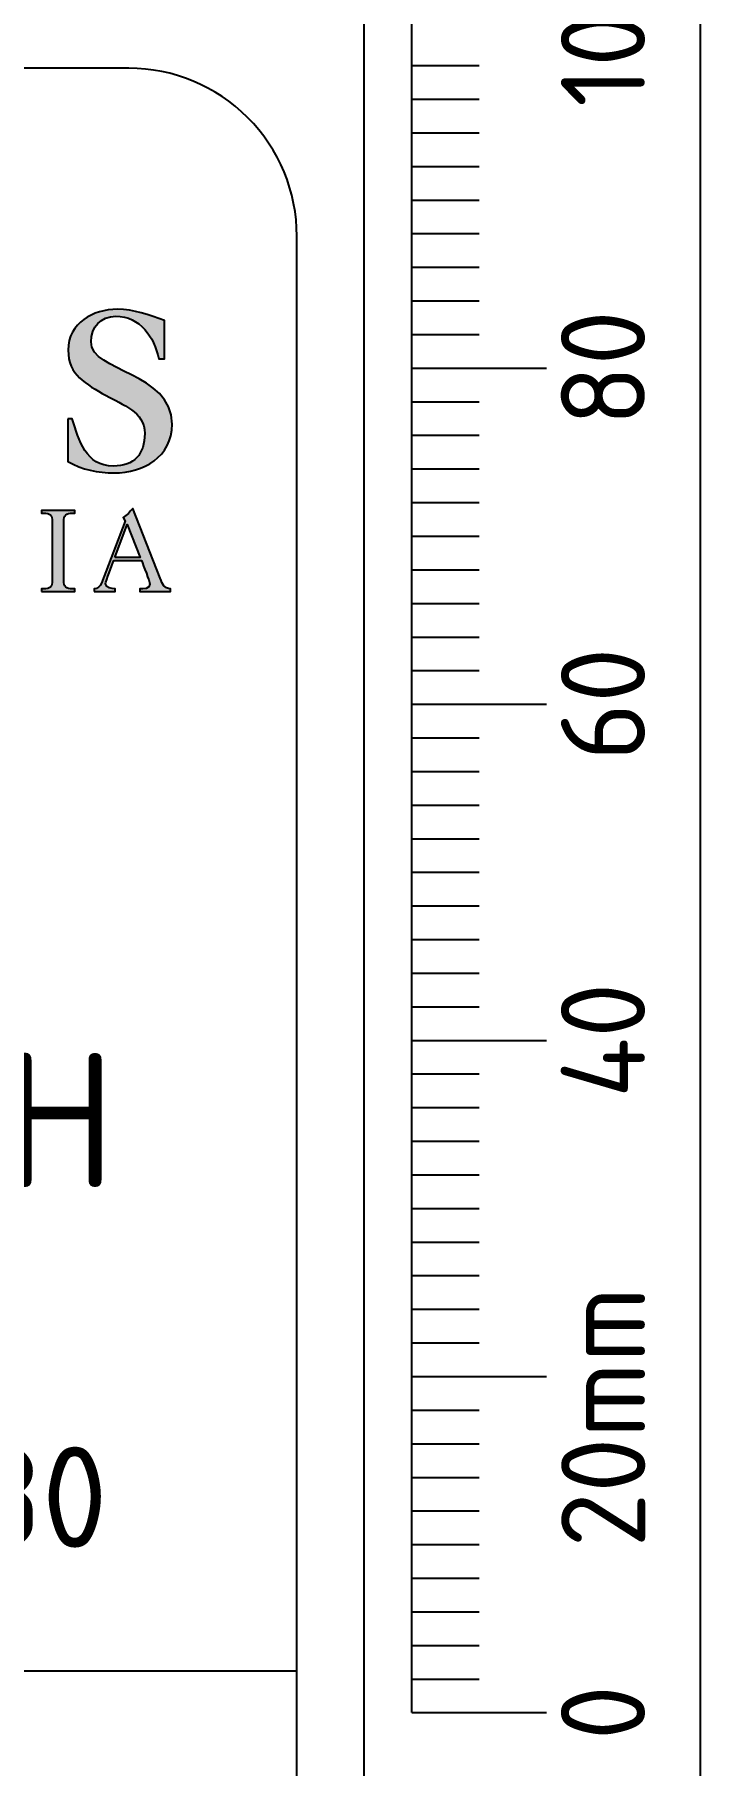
# Model space of a CAD drawing. Extents: x 0 to 420, y 0 to 297.
# Drawn here: x 405.6 to 415.5, y 56.6 to 82.34 of the extents above; entities that cross this region are included whole.
import ezdxf
from ezdxf.enums import TextEntityAlignment as Align

# ---------------------------------------------------------------- set-up
doc = ezdxf.new("R2010")
doc.units = 0
doc.layers.get('0').update_dxf_attribs({"linetype": 'CONTINUOUS'})
for name, color, linetype in [('L18', 4, 'CONTINUOUS'), ('L35', 3, 'CONTINUOUS'), ('TBLK18', 4, 'CONTINUOUS'), ('TBLK25', 1, 'CONTINUOUS'), ('TBLK35', 3, 'CONTINUOUS'), ('TBLK50', 7, 'CONTINUOUS')]:
    doc.layers.add(name, color=color, linetype=linetype)
doc.styles.add('ISO', font='iso3098b.shx')

# ---------------------------------------------------------------- blocks, each defined once
blk = doc.blocks.new('A3BBLK')
at = {"layer": 'TBLK50'}
blk.add_line((415.5, 4.5), (415.5, 292.5), dxfattribs=at)
blk = doc.blocks.new('MR logo')
at = {"layer": 'TBLK18'}
h = blk.add_hatch(color=256, dxfattribs=at)
edge = h.paths.add_edge_path()
edge.add_spline(control_points=[(47.997, -11.088), (47.997, -11.088), (48.129, -11.088), (48.129, -11.088), (48.129, -11.088), (48.324, -11.723), (48.538, -12.497), (49.349, -12.497), (49.349, -12.497), (49.972, -12.497), (50.286, -12.144), (50.286, -11.528), (50.286, -11.528), (50.286, -10.874), (49.62, -10.673), (49.135, -10.396), (49.135, -10.396), (48.538, -10.05), (48.009, -9.792), (48.009, -9.044), (48.009, -9.044), (48.009, -8.239), (48.752, -7.83), (49.469, -7.83), (49.469, -7.83), (49.953, -7.83), (50.425, -8.006), (50.871, -8.163), (50.871, -8.163), (50.871, -8.163), (50.871, -9.302), (50.871, -9.302), (50.871, -9.302), (50.871, -9.302), (50.701, -9.302), (50.701, -9.302), (50.701, -9.302), (50.576, -8.66), (50.142, -8.037), (49.425, -8.037), (49.425, -8.037), (48.978, -8.037), (48.689, -8.358), (48.689, -8.798), (48.689, -8.798), (48.689, -9.717), (51.097, -9.685), (51.097, -11.251), (51.097, -11.251), (51.097, -12.226), (50.248, -12.698), (49.374, -12.698), (49.374, -12.698), (48.89, -12.698), (48.431, -12.603), (47.997, -12.358), (47.997, -12.358), (47.997, -12.358), (47.997, -11.088), (47.997, -11.088)], knot_values=[0, 0, 0, 0, 0.066667, 0.066667, 0.066667, 0.066667, 0.133333, 0.133333, 0.133333, 0.133333, 0.2, 0.2, 0.2, 0.2, 0.266667, 0.266667, 0.266667, 0.266667, 0.333333, 0.333333, 0.333333, 0.333333, 0.4, 0.4, 0.4, 0.4, 0.466667, 0.466667, 0.466667, 0.466667, 0.533333, 0.533333, 0.533333, 0.533333, 0.6, 0.6, 0.6, 0.6, 0.666667, 0.666667, 0.666667, 0.666667, 0.733333, 0.733333, 0.733333, 0.733333, 0.8, 0.8, 0.8, 0.8, 0.866667, 0.866667, 0.866667, 0.866667, 0.933333, 0.933333, 0.933333, 0.933333, 1, 1, 1, 1], degree=3, periodic=0)
h = blk.add_hatch(color=256, dxfattribs=at)
edge = h.paths.add_edge_path()
edge.add_spline(control_points=[(47.217, -16.226), (47.217, -16.226), (47.217, -16.151), (47.217, -16.151), (47.217, -16.151), (47.406, -16.151), (47.531, -16.132), (47.531, -15.956), (47.531, -15.956), (47.531, -15.956), (47.531, -14.088), (47.531, -14.088), (47.531, -14.088), (47.531, -13.912), (47.406, -13.893), (47.217, -13.893), (47.217, -13.893), (47.217, -13.893), (47.217, -13.817), (47.217, -13.817), (47.217, -13.817), (47.217, -13.817), (48.211, -13.817), (48.211, -13.817), (48.211, -13.817), (48.211, -13.817), (48.211, -13.893), (48.211, -13.893), (48.211, -13.893), (48.009, -13.893), (47.884, -13.912), (47.884, -14.088), (47.884, -14.088), (47.884, -14.088), (47.884, -15.956), (47.884, -15.956), (47.884, -15.956), (47.884, -16.132), (48.009, -16.151), (48.211, -16.151), (48.211, -16.151), (48.211, -16.151), (48.211, -16.226), (48.211, -16.226), (48.211, -16.226), (48.211, -16.226), (47.217, -16.226), (47.217, -16.226)], knot_values=[0, 0, 0, 0, 0.083333, 0.083333, 0.083333, 0.083333, 0.166667, 0.166667, 0.166667, 0.166667, 0.25, 0.25, 0.25, 0.25, 0.333333, 0.333333, 0.333333, 0.333333, 0.416667, 0.416667, 0.416667, 0.416667, 0.5, 0.5, 0.5, 0.5, 0.583333, 0.583333, 0.583333, 0.583333, 0.666667, 0.666667, 0.666667, 0.666667, 0.75, 0.75, 0.75, 0.75, 0.833333, 0.833333, 0.833333, 0.833333, 0.916667, 0.916667, 0.916667, 0.916667, 1, 1, 1, 1], degree=3, periodic=0)
h = blk.add_hatch(color=256, dxfattribs=at)
edge = h.paths.add_edge_path()
edge.add_spline(control_points=[(48.777, -16.226), (48.777, -16.226), (48.777, -16.151), (48.777, -16.151), (48.777, -16.151), (48.877, -16.144), (48.965, -16.075), (48.997, -15.981), (48.997, -15.981), (48.997, -15.981), (49.708, -14.132), (49.708, -14.132), (49.708, -14.132), (49.708, -14.132), (49.645, -14.025), (49.645, -14.025), (49.645, -14.025), (49.764, -13.962), (49.846, -13.855), (49.928, -13.754), (49.928, -13.754), (49.928, -13.754), (50.745, -15.83), (50.745, -15.83), (50.745, -15.83), (50.821, -16.031), (50.865, -16.119), (51.053, -16.151), (51.053, -16.151), (51.053, -16.151), (51.053, -16.226), (51.053, -16.226), (51.053, -16.226), (51.053, -16.226), (50.142, -16.226), (50.142, -16.226), (50.142, -16.226), (50.142, -16.226), (50.142, -16.151), (50.142, -16.151), (50.142, -16.151), (50.248, -16.151), (50.437, -16.151), (50.437, -16.012), (50.437, -16.012), (50.437, -15.912), (50.242, -15.465), (50.192, -15.308), (50.192, -15.308), (50.192, -15.308), (49.362, -15.308), (49.362, -15.308), (49.362, -15.308), (49.324, -15.434), (49.123, -15.912), (49.123, -16), (49.123, -16), (49.123, -16.138), (49.311, -16.138), (49.406, -16.151), (49.406, -16.151), (49.406, -16.151), (49.406, -16.226), (49.406, -16.226), (49.406, -16.226), (49.406, -16.226), (48.777, -16.226), (48.777, -16.226)], knot_values=[0, 0, 0, 0, 0.058824, 0.058824, 0.058824, 0.058824, 0.117647, 0.117647, 0.117647, 0.117647, 0.176471, 0.176471, 0.176471, 0.176471, 0.235294, 0.235294, 0.235294, 0.235294, 0.294118, 0.294118, 0.294118, 0.294118, 0.352941, 0.352941, 0.352941, 0.352941, 0.411765, 0.411765, 0.411765, 0.411765, 0.470588, 0.470588, 0.470588, 0.470588, 0.529412, 0.529412, 0.529412, 0.529412, 0.588235, 0.588235, 0.588235, 0.588235, 0.647059, 0.647059, 0.647059, 0.647059, 0.705882, 0.705882, 0.705882, 0.705882, 0.764706, 0.764706, 0.764706, 0.764706, 0.823529, 0.823529, 0.823529, 0.823529, 0.882353, 0.882353, 0.882353, 0.882353, 0.941176, 0.941176, 0.941176, 0.941176, 1, 1, 1, 1], degree=3, periodic=0)
edge = h.paths.add_edge_path(flags=16)
edge.add_spline(control_points=[(49.399, -15.213), (49.399, -15.213), (50.154, -15.213), (50.154, -15.213), (50.154, -15.213), (50.154, -15.213), (49.764, -14.232), (49.764, -14.232), (49.764, -14.232), (49.764, -14.232), (49.399, -15.213), (49.399, -15.213)], knot_values=[0, 0, 0, 0, 0.333333, 0.333333, 0.333333, 0.333333, 0.666667, 0.666667, 0.666667, 0.666667, 1, 1, 1, 1], degree=3, periodic=0)
for points, knots in [([(47.997, -11.088), (47.997, -11.088), (48.129, -11.088), (48.129, -11.088), (48.129, -11.088), (48.324, -11.723), (48.538, -12.497), (49.349, -12.497), (49.349, -12.497), (49.972, -12.497), (50.286, -12.144), (50.286, -11.528), (50.286, -11.528), (50.286, -10.874), (49.62, -10.673), (49.135, -10.396), (49.135, -10.396), (48.538, -10.05), (48.009, -9.792), (48.009, -9.044), (48.009, -9.044), (48.009, -8.239), (48.752, -7.83), (49.469, -7.83), (49.469, -7.83), (49.953, -7.83), (50.425, -8.006), (50.871, -8.163), (50.871, -8.163), (50.871, -8.163), (50.871, -9.302), (50.871, -9.302), (50.871, -9.302), (50.871, -9.302), (50.701, -9.302), (50.701, -9.302), (50.701, -9.302), (50.576, -8.66), (50.142, -8.037), (49.425, -8.037), (49.425, -8.037), (48.978, -8.037), (48.689, -8.358), (48.689, -8.798), (48.689, -8.798), (48.689, -9.717), (51.097, -9.685), (51.097, -11.251), (51.097, -11.251), (51.097, -12.226), (50.248, -12.698), (49.374, -12.698), (49.374, -12.698), (48.89, -12.698), (48.431, -12.603), (47.997, -12.358), (47.997, -12.358), (47.997, -12.358), (47.997, -11.088), (47.997, -11.088)], [0, 0, 0, 0, 0.066667, 0.066667, 0.066667, 0.066667, 0.133333, 0.133333, 0.133333, 0.133333, 0.2, 0.2, 0.2, 0.2, 0.266667, 0.266667, 0.266667, 0.266667, 0.333333, 0.333333, 0.333333, 0.333333, 0.4, 0.4, 0.4, 0.4, 0.466667, 0.466667, 0.466667, 0.466667, 0.533333, 0.533333, 0.533333, 0.533333, 0.6, 0.6, 0.6, 0.6, 0.666667, 0.666667, 0.666667, 0.666667, 0.733333, 0.733333, 0.733333, 0.733333, 0.8, 0.8, 0.8, 0.8, 0.866667, 0.866667, 0.866667, 0.866667, 0.933333, 0.933333, 0.933333, 0.933333, 1, 1, 1, 1]), ([(47.217, -16.226), (47.217, -16.226), (47.217, -16.151), (47.217, -16.151), (47.217, -16.151), (47.406, -16.151), (47.531, -16.132), (47.531, -15.956), (47.531, -15.956), (47.531, -15.956), (47.531, -14.088), (47.531, -14.088), (47.531, -14.088), (47.531, -13.912), (47.406, -13.893), (47.217, -13.893), (47.217, -13.893), (47.217, -13.893), (47.217, -13.817), (47.217, -13.817), (47.217, -13.817), (47.217, -13.817), (48.211, -13.817), (48.211, -13.817), (48.211, -13.817), (48.211, -13.817), (48.211, -13.893), (48.211, -13.893), (48.211, -13.893), (48.009, -13.893), (47.884, -13.912), (47.884, -14.088), (47.884, -14.088), (47.884, -14.088), (47.884, -15.956), (47.884, -15.956), (47.884, -15.956), (47.884, -16.132), (48.009, -16.151), (48.211, -16.151), (48.211, -16.151), (48.211, -16.151), (48.211, -16.226), (48.211, -16.226), (48.211, -16.226), (48.211, -16.226), (47.217, -16.226), (47.217, -16.226)], [0, 0, 0, 0, 0.083333, 0.083333, 0.083333, 0.083333, 0.166667, 0.166667, 0.166667, 0.166667, 0.25, 0.25, 0.25, 0.25, 0.333333, 0.333333, 0.333333, 0.333333, 0.416667, 0.416667, 0.416667, 0.416667, 0.5, 0.5, 0.5, 0.5, 0.583333, 0.583333, 0.583333, 0.583333, 0.666667, 0.666667, 0.666667, 0.666667, 0.75, 0.75, 0.75, 0.75, 0.833333, 0.833333, 0.833333, 0.833333, 0.916667, 0.916667, 0.916667, 0.916667, 1, 1, 1, 1]), ([(48.777, -16.226), (48.777, -16.226), (48.777, -16.151), (48.777, -16.151), (48.777, -16.151), (48.877, -16.144), (48.965, -16.075), (48.997, -15.981), (48.997, -15.981), (48.997, -15.981), (49.708, -14.132), (49.708, -14.132), (49.708, -14.132), (49.708, -14.132), (49.645, -14.025), (49.645, -14.025), (49.645, -14.025), (49.764, -13.962), (49.846, -13.855), (49.928, -13.754), (49.928, -13.754), (49.928, -13.754), (50.745, -15.83), (50.745, -15.83), (50.745, -15.83), (50.821, -16.031), (50.865, -16.119), (51.053, -16.151), (51.053, -16.151), (51.053, -16.151), (51.053, -16.226), (51.053, -16.226), (51.053, -16.226), (51.053, -16.226), (50.142, -16.226), (50.142, -16.226), (50.142, -16.226), (50.142, -16.226), (50.142, -16.151), (50.142, -16.151), (50.142, -16.151), (50.248, -16.151), (50.437, -16.151), (50.437, -16.012), (50.437, -16.012), (50.437, -15.912), (50.242, -15.465), (50.192, -15.308), (50.192, -15.308), (50.192, -15.308), (49.362, -15.308), (49.362, -15.308), (49.362, -15.308), (49.324, -15.434), (49.123, -15.912), (49.123, -16), (49.123, -16), (49.123, -16.138), (49.311, -16.138), (49.406, -16.151), (49.406, -16.151), (49.406, -16.151), (49.406, -16.226), (49.406, -16.226), (49.406, -16.226), (49.406, -16.226), (48.777, -16.226), (48.777, -16.226)], [0, 0, 0, 0, 0.058824, 0.058824, 0.058824, 0.058824, 0.117647, 0.117647, 0.117647, 0.117647, 0.176471, 0.176471, 0.176471, 0.176471, 0.235294, 0.235294, 0.235294, 0.235294, 0.294118, 0.294118, 0.294118, 0.294118, 0.352941, 0.352941, 0.352941, 0.352941, 0.411765, 0.411765, 0.411765, 0.411765, 0.470588, 0.470588, 0.470588, 0.470588, 0.529412, 0.529412, 0.529412, 0.529412, 0.588235, 0.588235, 0.588235, 0.588235, 0.647059, 0.647059, 0.647059, 0.647059, 0.705882, 0.705882, 0.705882, 0.705882, 0.764706, 0.764706, 0.764706, 0.764706, 0.823529, 0.823529, 0.823529, 0.823529, 0.882353, 0.882353, 0.882353, 0.882353, 0.941176, 0.941176, 0.941176, 0.941176, 1, 1, 1, 1]), ([(49.399, -15.213), (49.399, -15.213), (50.154, -15.213), (50.154, -15.213), (50.154, -15.213), (50.154, -15.213), (49.764, -14.232), (49.764, -14.232), (49.764, -14.232), (49.764, -14.232), (49.399, -15.213), (49.399, -15.213)], [0, 0, 0, 0, 0.333333, 0.333333, 0.333333, 0.333333, 0.666667, 0.666667, 0.666667, 0.666667, 1, 1, 1, 1])]:
    blk.add_open_spline(points, degree=3, knots=knots, dxfattribs=at)
blk = doc.blocks.new('a3_in_vtblk')
at = {"layer": 'TBLK35'}
for p, q in [((410.5, 37), (410.5, 292.5)), ((353.5, 58), (409.5, 58))]:
    blk.add_line(p, q, dxfattribs=at)
at = {"layer": 'TBLK50'}
blk.add_lwpolyline([(409.5, 40.5), (409.5, 79.341, 0.414214), (407, 81.841), (356, 81.841, 0.414214), (353.5, 79.341), (353.5, 40.5, 0.414214), (356, 38), (407, 38, 0.414214)], format="xyb", close=True, dxfattribs=at)
blk.add_blockref('A3BBLK', (0, 0))
at = {"xscale": 0.5, "yscale": 0.5}
blk.add_blockref('MR logo', (382.095, 82.171), dxfattribs=at)
at = {"layer": 'TBLK18', "style": 'ISO'}
for tag, p, height in [('GROUND_SURVEY_STD.', (381.875, 126.105), 1.8), ('SURVEY_CAPTURE_DATE', (381.945, 122.605), 1.8), ('MAPPING_SURVEY_STD.', (381.945, 119.105), 1.8), ('MAPPING_CAPTURE_DATE', (381.945, 115.605), 1.8), ('PROJECT_ZONE', (381.945, 112.105), 1.8), ('HEIGHT_DATUM', (381.945, 108.605), 1.8), ('CLIENT_STREET_NAME', (355.514, 86.941), 1.5), ('CLIENT_SUBURB_POSTCODE', (388.488, 86.941), 1.5), ('CLIENT_TELEPHONE_NO.', (368.306, 84.677), 1.5), ('CLIENT_FAX_NO.', (393.555, 84.677), 1.5), ('STREET_NAME', (355.514, 62.1), 1.5), ('SUBURB_POSTCODE', (388.488, 62.1), 1.5), ('TELEPHONE_NO.', (368.306, 59.836), 1.5), ('FAX_NO.', (393.555, 59.836), 1.5)]:
    blk.add_attdef(tag, p, '', height=height, dxfattribs=at)
for tag, p in [('CLIENT_MR_DIRECTORATE', (381.5, 92.96)), ('MR_DIRECTORATE', (381.5, 68.119))]:
    blk.add_attdef(tag, text='', height=1.5, dxfattribs=at).set_placement(p, align=Align.CENTER)
at = {"layer": 'TBLK25', "style": 'ISO'}
for tag, height, p in [('CLIENT_MR__BRANCH', 2, (381.5, 90.04)), ('MR_BRANCH', 2, (381.5, 65.199)), ('ROAD_SECTION', 1.75, (384.5, 29.162)), ('SLK', 1.75, (384.5, 26.108)), ('CHAINAGE', 1.75, (384.5, 19.205))]:
    blk.add_attdef(tag, text='', height=height, dxfattribs=at).set_placement(p, align=Align.CENTER)
for tag, p, height in [('FILE_NUMBER', (371.773, 54.237), 2.5), ('DESIGNED_/_DRAWN', (371.773, 49.487), 2), ('VERIFIED', (371.773, 44.487), 2), ('APPROVED', (371.773, 39.487), 2), ('LOCAL_AUTHORITY', (370.48, 16.733), 1.25)]:
    blk.add_attdef(tag, p, '', height=height, dxfattribs=at)
at = {"layer": 'TBLK35', "style": 'ISO', "width": 0.9}
for tag, p in [('ROAD_PROJECT&NUMBER', (384.5, 32.231)), ('DRAWING_DESCRIPTION', (384.5, 22.288))]:
    blk.add_attdef(tag, text='', height=2.5, dxfattribs=at).set_placement(p, align=Align.CENTER)
at = {"layer": 'TBLK50', "style": 'ISO'}
blk.add_attdef('MRWA_DRG_NUMBER', (356.288, 6.085), '', height=5, dxfattribs=at)
blk = doc.blocks.new('sca4_3')
at = {"layer": 'L18'}
for p, q in [((-4.602, 11.512), (-4.602, 86.512)), ((-4.602, 36.012), (-3.602, 36.012)), ((-4.602, 35.512), (-3.602, 35.512)), ((-4.602, 35.012), (-3.602, 35.012)), ((-4.602, 34.512), (-3.602, 34.512)), ((-4.602, 34.012), (-3.602, 34.012)), ((-4.602, 33.512), (-3.602, 33.512)), ((-4.602, 33.012), (-3.602, 33.012)), ((-4.602, 32.512), (-3.602, 32.512)), ((-4.602, 32.012), (-3.602, 32.012)), ((-4.602, 31.512), (-2.602, 31.512)), ((-4.602, 31.012), (-3.602, 31.012)), ((-4.602, 30.512), (-3.602, 30.512)), ((-4.602, 30.012), (-3.602, 30.012)), ((-4.602, 29.512), (-3.602, 29.512)), ((-4.602, 29.012), (-3.602, 29.012)), ((-4.602, 28.512), (-3.602, 28.512)), ((-4.602, 28.012), (-3.602, 28.012)), ((-4.602, 27.512), (-3.602, 27.512)), ((-4.602, 27.012), (-3.602, 27.012)), ((-4.602, 26.512), (-2.602, 26.512)), ((-4.602, 26.012), (-3.602, 26.012)), ((-4.602, 25.512), (-3.602, 25.512)), ((-4.602, 25.012), (-3.602, 25.012)), ((-4.602, 24.512), (-3.602, 24.512)), ((-4.602, 24.012), (-3.602, 24.012)), ((-4.602, 23.512), (-3.602, 23.512)), ((-4.602, 23.012), (-3.602, 23.012)), ((-4.602, 22.512), (-3.602, 22.512)), ((-4.602, 22.012), (-3.602, 22.012)), ((-4.602, 21.512), (-2.602, 21.512)), ((-4.602, 21.012), (-3.602, 21.012)), ((-4.602, 20.512), (-3.602, 20.512)), ((-4.602, 20.012), (-3.602, 20.012)), ((-4.602, 19.512), (-3.602, 19.512)), ((-4.602, 19.012), (-3.602, 19.012)), ((-4.602, 18.512), (-3.602, 18.512)), ((-4.602, 18.012), (-3.602, 18.012)), ((-4.602, 17.512), (-3.602, 17.512)), ((-4.602, 17.012), (-3.602, 17.012)), ((-4.602, 16.512), (-2.602, 16.512)), ((-4.602, 16.012), (-3.602, 16.012)), ((-4.602, 15.512), (-3.602, 15.512)), ((-4.602, 15.012), (-3.602, 15.012)), ((-4.602, 14.512), (-3.602, 14.512)), ((-4.602, 14.012), (-3.602, 14.012)), ((-4.602, 13.512), (-3.602, 13.512)), ((-4.602, 13.012), (-3.602, 13.012)), ((-4.602, 12.512), (-3.602, 12.512)), ((-4.602, 12.012), (-3.602, 12.012)), ((-4.602, 11.512), (-2.602, 11.512))]:
    blk.add_line(p, q, dxfattribs=at)
at = {"layer": 'L18', "style": 'ISO'}
for s, p in [('100', (-1.135, 36.512)), ('80', (-1.135, 31.512)), ('60', (-1.135, 26.512)), ('40', (-1.135, 21.512)), ('0', (-1.135, 11.512))]:
    blk.add_text(s, height=1.25, rotation=90, dxfattribs=at).set_placement(p, align=Align.CENTER)
blk.add_text('20mm', height=1.25, rotation=90, dxfattribs=at).set_placement((-1.131, 13.97))

msp = doc.modelspace()

# ---------------------------------------------------------------- block references
at = {"color": 1}
ref = msp.add_blockref('a3_in_vtblk', (0, 0), dxfattribs=at)
ref.add_attrib('MR_BRANCH', 'ROAD AND TRAFFIC ENGINEERING BRANCH', dxfattribs={"layer": 'TBLK25', "height": 2, "style": 'ISO'}).set_placement((381.499976, 65.19891), align=Align.CENTER)
ref.add_attrib('FAX_NO.', '(08) 9323 4430', (393.555162, 59.836075), dxfattribs={"layer": 'TBLK18', "height": 1.5, "style": 'ISO'})
at = {"layer": 'L35'}
msp.add_blockref('sca4_3', (415.811741, 45.868454), dxfattribs=at)

doc.saveas('drawing.dxf')
